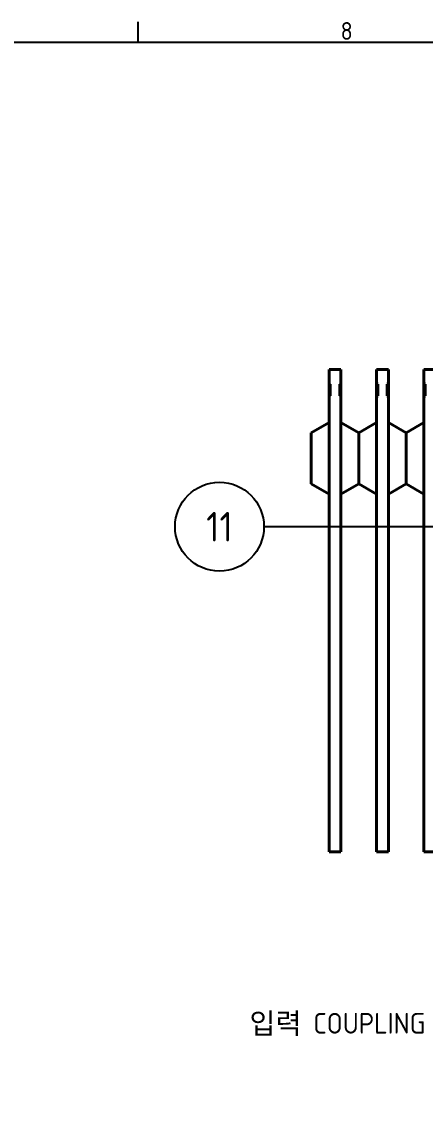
# Model space of a CAD drawing. Header units: millimetres. Extents: x 0 to 4205, y 0 to 2970.
# Drawn here: x 1304 to 1644, y 1963 to 2887 of the extents above; entities that cross this region are included whole.
import ezdxf

# ---------------------------------------------------------------- set-up
doc = ezdxf.new("R2010")
doc.units = ezdxf.units.MM
doc.header["$LTSCALE"] = 5
doc.layers.get('0').update_dxf_attribs({"color": 3, "lineweight": 25})
for name, color, linetype, lineweight in [('가시적인 것(ISO)', 3, 'Continuous', 40), ('경계(ISO)', 7, 'Continuous', 25), ('기호(ISO)', 5, 'Continuous', 25)]:
    doc.layers.add(name, color=color, linetype=linetype, lineweight=lineweight)
doc.styles.add('문자 텍스트_M2B', font='isocp.shx')
doc.styles.add('부품번호텍스트_PSTEK_POSCO', font='isocp.shx')
doc.styles.add('치수 텍스트_PSTEK_POSCO', font='isocp.shx')
doc.dimstyles.new('치수_PSTEK_POSCO$7', dxfattribs={"dimscale": 5, "dimtxt": 3.5, "dimasz": 2.5, "dimexe": 2, "dimexo": 2.5, "dimgap": 1, "dimtad": 1, "dimrnd": 1e-08, "dimdsep": 46, "dimtxsty": '치수 텍스트_PSTEK_POSCO', "dimcen": 0.09, "dimdle": 10, "dimclrd": 7, "dimclre": 7, "dimclrt": 2, "dimadec": 1, "dimazin": 2, "dimtfac": 1, "dimtmove": 0, "dimatfit": 3, "dimfxl": 0, "dimtolj": 1, "dimlwd": -1, "dimlwe": -1, "dimarcsym": 0})

# ---------------------------------------------------------------- blocks, each defined once
blk = doc.blocks.new('경계 Default Border')
at = {"layer": '경계(ISO)'}
blk.add_line((280.33, 574), (280.33, 577.4), dxfattribs=at)
at = {"layer": '경계(ISO)', "flags": 128}
blk.add_lwpolyline([(20, 20), (20, 574), (821, 574), (821, 20), (20, 20)], dxfattribs=at)
at = {"layer": '경계(ISO)', "color": 2, "insert": (314.52, 574.37), "char_height": 3, "attachment_point": 7, "style": '문자 텍스트_M2B'}
blk.add_mtext('8', dxfattribs=at)

msp = doc.modelspace()

# ---------------------------------------------------------------- linework, layer by layer
at = {"layer": '가시적인 것(ISO)'}
for p, q in [((1562.848, 2593.391), (1562.848, 2587.36)), ((1562.848, 2593.391), (1572.848, 2593.391)), ((1562.848, 2581.61), (1562.848, 2587.36)), ((1572.848, 2587.36), (1572.848, 2593.391)), ((1572.848, 2587.36), (1572.848, 2581.61)), ((1602.848, 2593.391), (1602.848, 2587.36)), ((1602.848, 2593.391), (1612.848, 2593.391)), ((1602.848, 2581.61), (1602.848, 2587.36)), ((1612.848, 2587.36), (1612.848, 2593.391)), ((1612.848, 2587.36), (1612.848, 2581.61)), ((1642.848, 2593.391), (1642.848, 2587.36)), ((1642.848, 2593.391), (1652.848, 2593.391)), ((1642.848, 2581.61), (1642.848, 2587.36)), ((1562.848, 2570.691), (1562.848, 2581.61)), ((1562.848, 2581.61), (1563.848, 2581.176)), ((1563.848, 2581.176), (1563.848, 2571.125)), ((1571.848, 2581.176), (1572.848, 2581.61)), ((1571.848, 2571.125), (1571.848, 2581.176)), ((1572.848, 2581.61), (1572.848, 2570.691)), ((1602.848, 2570.691), (1602.848, 2581.61)), ((1602.848, 2581.61), (1603.848, 2581.176)), ((1603.848, 2581.176), (1603.848, 2571.125)), ((1611.848, 2581.176), (1612.848, 2581.61)), ((1611.848, 2571.125), (1611.848, 2581.176)), ((1612.848, 2581.61), (1612.848, 2570.691)), ((1642.848, 2570.691), (1642.848, 2581.61)), ((1642.848, 2581.61), (1643.848, 2581.176)), ((1643.848, 2581.176), (1643.848, 2571.125)), ((1563.848, 2571.125), (1562.848, 2570.691)), ((1562.848, 2564.849), (1562.848, 2570.691)), ((1572.848, 2570.691), (1571.848, 2571.125)), ((1572.848, 2570.691), (1572.848, 2564.849)), ((1603.848, 2571.125), (1602.848, 2570.691)), ((1602.848, 2564.849), (1602.848, 2570.691)), ((1612.848, 2570.691), (1611.848, 2571.125)), ((1612.848, 2570.691), (1612.848, 2564.849)), ((1643.848, 2571.125), (1642.848, 2570.691)), ((1642.848, 2564.849), (1642.848, 2570.691)), ((1562.848, 2564.849), (1562.848, 2541.357)), ((1572.848, 2541.357), (1572.848, 2564.849)), ((1602.848, 2564.849), (1602.848, 2541.357)), ((1612.848, 2541.357), (1612.848, 2564.849)), ((1642.848, 2564.849), (1642.848, 2541.357)), ((1547.848, 2539.98), (1562.848, 2548.641)), ((1562.848, 2186.11), (1562.848, 2541.357)), ((1587.848, 2539.98), (1572.848, 2548.641)), ((1572.848, 2541.357), (1572.848, 2186.11)), ((1587.848, 2539.98), (1602.848, 2548.641)), ((1602.848, 2186.11), (1602.848, 2541.357)), ((1627.848, 2539.98), (1612.848, 2548.641)), ((1612.848, 2541.357), (1612.848, 2186.11)), ((1627.848, 2539.98), (1642.848, 2548.641)), ((1642.848, 2186.11), (1642.848, 2541.357)), ((1547.848, 2539.98), (1547.848, 2496.801)), ((1587.848, 2539.98), (1587.848, 2496.801)), ((1627.848, 2539.98), (1627.848, 2496.801)), ((1547.848, 2496.801), (1562.848, 2488.141)), ((1587.848, 2496.801), (1572.848, 2488.141)), ((1587.848, 2496.801), (1602.848, 2488.141)), ((1627.848, 2496.801), (1612.848, 2488.141)), ((1627.848, 2496.801), (1642.848, 2488.141)), ((1572.848, 2186.11), (1562.848, 2186.11)), ((1612.848, 2186.11), (1602.848, 2186.11)), ((1652.848, 2186.11), (1642.848, 2186.11))]:
    msp.add_line(p, q, dxfattribs=at)
at = {"layer": '기호(ISO)', "color": 7}
msp.add_line((1758.848, 2460.692), (1507.876, 2460.692), dxfattribs=at)
at = {"layer": '기호(ISO)'}
msp.add_circle((1470.376, 2460.692), 37.5, dxfattribs=at)

# ---------------------------------------------------------------- block references
at = {"xscale": 5, "yscale": 5, "zscale": 5}
msp.add_blockref('경계 Default Border', (0, 0), dxfattribs=at)

# ---------------------------------------------------------------- texts
at = {"layer": '기호(ISO)', "color": 7, "insert": (1470.376, 2460.692), "char_height": 25, "attachment_point": 5, "style": '부품번호텍스트_PSTEK_POSCO'}
msp.add_mtext('11', dxfattribs=at)
at = {"layer": '기호(ISO)', "color": 2, "insert": (1495.626, 2040.42), "char_height": 17.5, "width": 225.18473, "attachment_point": 4, "style": '치수 텍스트_PSTEK_POSCO'}
msp.add_mtext('{\\fISOCP|b0|i0;\\H17.5000;입력 COUPLING #28}', dxfattribs=at)

# ---------------------------------------------------------------- leaders
at = {"layer": '기호(ISO)', "color": 7, "annotation_type": 0, "has_hookline": 1, "hookline_direction": 1, "text_width": 213.183}
msp.add_leader([(1815.227, 2218.391), (1738.311, 2040.42), (1725.811, 2040.42)], dimstyle='치수_PSTEK_POSCO$7', override={"dimtad": 0}, dxfattribs=at)

doc.saveas('drawing.dxf')
